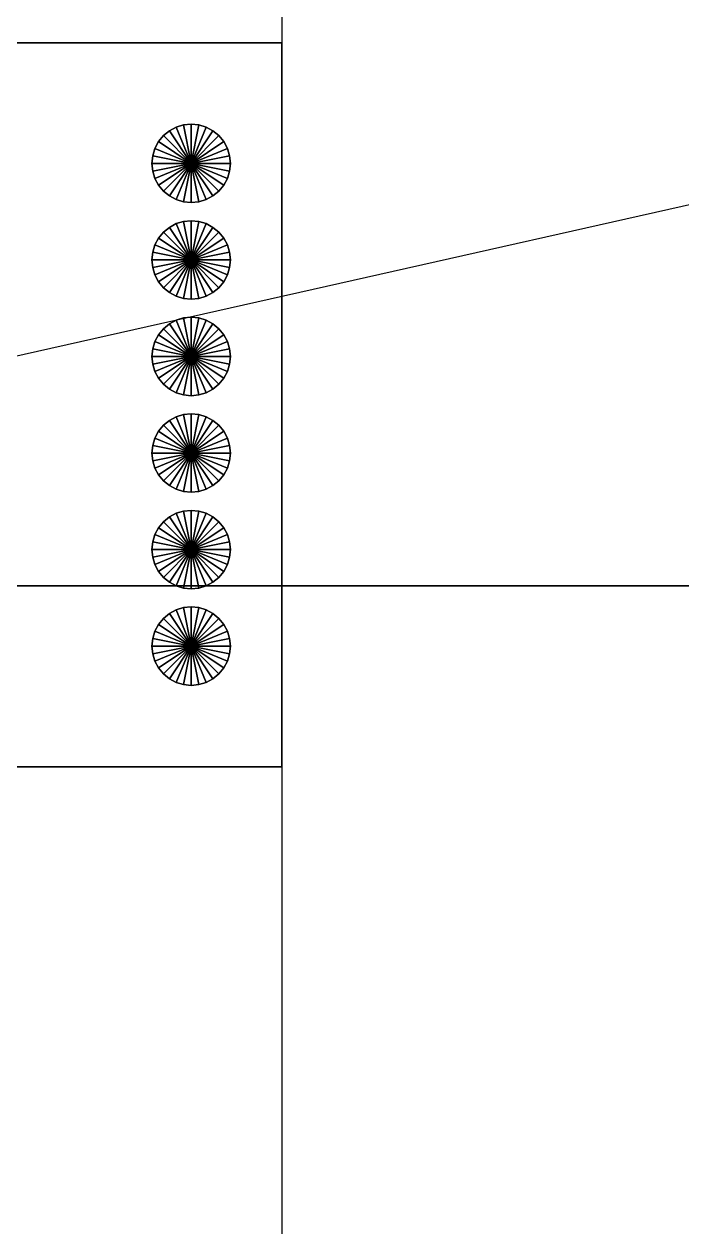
# Model space of a CAD drawing. Extents: x -65 to 400, y -475 to 105.
# Drawn here: x 233.73 to 244.63, y -1.62 to 18.31 of the extents above; entities that cross this region are included whole.
import ezdxf

# ---------------------------------------------------------------- set-up
doc = ezdxf.new("R2010")
doc.units = 0
for name, color, linetype in [('LABELS', 2, 'CONTINUOUS'), ('POWER', 1, 'CONTINUOUS'), ('REMOTE_ELECTRONICS', 3, 'CONTINUOUS'), ('REMOTE_FRAME', 8, 'CONTINUOUS'), ('SIGNAL', 4, 'CONTINUOUS')]:
    doc.layers.add(name, color=color, linetype=linetype)

msp = doc.modelspace()

# ---------------------------------------------------------------- linework, layer by layer
at = {"layer": 'LABELS'}
msp.add_line((230, 12, 6), (270, 21, 15), dxfattribs=at)
at = {"layer": 'POWER'}
for points in [[(236.251, 16.601, 3.8), (236.139, 16.54, 3.8), (236.139, 16.54, 4.8), (236.251, 16.601, 4.8)], [(236.251, 16.601, 3.8), (236.139, 16.54, 3.8), (236.5, 16, 3.8)], [(236.251, 16.601, 4.8), (236.139, 16.54, 4.8), (236.5, 16, 4.8)], [(236.373, 16.638, 3.8), (236.251, 16.601, 3.8), (236.251, 16.601, 4.8), (236.373, 16.638, 4.8)], [(236.373, 16.638, 3.8), (236.251, 16.601, 3.8), (236.5, 16, 3.8)], [(236.373, 16.638, 4.8), (236.251, 16.601, 4.8), (236.5, 16, 4.8)], [(236.5, 16.65, 3.8), (236.373, 16.638, 3.8), (236.373, 16.638, 4.8), (236.5, 16.65, 4.8)], [(236.5, 16.65, 3.8), (236.373, 16.638, 3.8), (236.5, 16, 3.8)], [(236.5, 16.65, 4.8), (236.373, 16.638, 4.8), (236.5, 16, 4.8)], [(236.627, 16.638, 3.8), (236.5, 16.65, 3.8), (236.5, 16.65, 4.8), (236.627, 16.638, 4.8)], [(236.627, 16.638, 3.8), (236.5, 16.65, 3.8), (236.5, 16, 3.8)], [(236.627, 16.638, 4.8), (236.5, 16.65, 4.8), (236.5, 16, 4.8)], [(236.749, 16.601, 3.8), (236.627, 16.638, 3.8), (236.5, 16, 3.8)], [(236.749, 16.601, 4.8), (236.627, 16.638, 4.8), (236.5, 16, 4.8)], [(236.861, 16.54, 3.8), (236.749, 16.601, 3.8), (236.5, 16, 3.8)], [(236.861, 16.54, 4.8), (236.749, 16.601, 4.8), (236.5, 16, 4.8)], [(236.749, 16.601, 3.8), (236.627, 16.638, 3.8), (236.627, 16.638, 4.8), (236.749, 16.601, 4.8)], [(236.861, 16.54, 3.8), (236.749, 16.601, 3.8), (236.749, 16.601, 4.8), (236.861, 16.54, 4.8)], [(235.96, 16.361, 3.8), (235.899, 16.249, 3.8), (235.899, 16.249, 4.8), (235.96, 16.361, 4.8)], [(235.96, 16.361, 3.8), (235.899, 16.249, 3.8), (236.5, 16, 3.8)], [(235.96, 16.361, 4.8), (235.899, 16.249, 4.8), (236.5, 16, 4.8)], [(236.04, 16.46, 3.8), (235.96, 16.361, 3.8), (235.96, 16.361, 4.8), (236.04, 16.46, 4.8)], [(236.04, 16.46, 3.8), (235.96, 16.361, 3.8), (236.5, 16, 3.8)], [(236.04, 16.46, 4.8), (235.96, 16.361, 4.8), (236.5, 16, 4.8)], [(236.139, 16.54, 3.8), (236.04, 16.46, 3.8), (236.04, 16.46, 4.8), (236.139, 16.54, 4.8)], [(236.139, 16.54, 3.8), (236.04, 16.46, 3.8), (236.5, 16, 3.8)], [(236.139, 16.54, 4.8), (236.04, 16.46, 4.8), (236.5, 16, 4.8)], [(236.96, 16.46, 3.8), (236.861, 16.54, 3.8), (236.5, 16, 3.8)], [(236.96, 16.46, 4.8), (236.861, 16.54, 4.8), (236.5, 16, 4.8)], [(237.04, 16.361, 3.8), (236.96, 16.46, 3.8), (236.5, 16, 3.8)], [(237.04, 16.361, 4.8), (236.96, 16.46, 4.8), (236.5, 16, 4.8)], [(237.101, 16.249, 3.8), (237.04, 16.361, 3.8), (236.5, 16, 3.8)], [(237.101, 16.249, 4.8), (237.04, 16.361, 4.8), (236.5, 16, 4.8)], [(236.96, 16.46, 3.8), (236.861, 16.54, 3.8), (236.861, 16.54, 4.8), (236.96, 16.46, 4.8)], [(237.04, 16.361, 3.8), (236.96, 16.46, 3.8), (236.96, 16.46, 4.8), (237.04, 16.361, 4.8)], [(237.101, 16.249, 3.8), (237.04, 16.361, 3.8), (237.04, 16.361, 4.8), (237.101, 16.249, 4.8)], [(235.899, 16.249, 3.8), (235.862, 16.127, 3.8), (235.862, 16.127, 4.8), (235.899, 16.249, 4.8)], [(235.899, 16.249, 3.8), (235.862, 16.127, 3.8), (236.5, 16, 3.8)], [(235.899, 16.249, 4.8), (235.862, 16.127, 4.8), (236.5, 16, 4.8)], [(237.138, 16.127, 3.8), (237.101, 16.249, 3.8), (236.5, 16, 3.8)], [(237.138, 16.127, 4.8), (237.101, 16.249, 4.8), (236.5, 16, 4.8)], [(237.138, 16.127, 3.8), (237.101, 16.249, 3.8), (237.101, 16.249, 4.8), (237.138, 16.127, 4.8)], [(235.862, 16.127, 3.8), (235.85, 16, 3.8), (235.85, 16, 4.8), (235.862, 16.127, 4.8)], [(235.862, 16.127, 3.8), (235.85, 16, 3.8), (236.5, 16, 3.8)], [(235.862, 16.127, 4.8), (235.85, 16, 4.8), (236.5, 16, 4.8)], [(235.85, 16, 3.8), (235.862, 15.873, 3.8), (235.862, 15.873, 4.8), (235.85, 16, 4.8)], [(235.85, 16, 3.8), (235.862, 15.873, 3.8), (236.5, 16, 3.8)], [(235.85, 16, 4.8), (235.862, 15.873, 4.8), (236.5, 16, 4.8)], [(235.862, 15.873, 3.8), (235.899, 15.751, 3.8), (236.5, 16, 3.8)], [(235.862, 15.873, 4.8), (235.899, 15.751, 4.8), (236.5, 16, 4.8)], [(235.899, 15.751, 3.8), (235.96, 15.639, 3.8), (236.5, 16, 3.8)], [(235.899, 15.751, 4.8), (235.96, 15.639, 4.8), (236.5, 16, 4.8)], [(235.96, 15.639, 3.8), (236.04, 15.54, 3.8), (236.5, 16, 3.8)], [(235.96, 15.639, 4.8), (236.04, 15.54, 4.8), (236.5, 16, 4.8)], [(236.04, 15.54, 3.8), (236.139, 15.46, 3.8), (236.5, 16, 3.8)], [(236.04, 15.54, 4.8), (236.139, 15.46, 4.8), (236.5, 16, 4.8)], [(236.139, 15.46, 3.8), (236.251, 15.399, 3.8), (236.5, 16, 3.8)], [(236.139, 15.46, 4.8), (236.251, 15.399, 4.8), (236.5, 16, 4.8)], [(236.251, 15.399, 3.8), (236.373, 15.362, 3.8), (236.5, 16, 3.8)], [(236.251, 15.399, 4.8), (236.373, 15.362, 4.8), (236.5, 16, 4.8)], [(236.373, 15.362, 3.8), (236.5, 15.35, 3.8), (236.5, 16, 3.8)], [(236.373, 15.362, 4.8), (236.5, 15.35, 4.8), (236.5, 16, 4.8)], [(237.15, 16, 3.8), (237.138, 16.127, 3.8), (236.5, 16, 3.8)], [(237.15, 16, 4.8), (237.138, 16.127, 4.8), (236.5, 16, 4.8)], [(236.5, 15.35, 3.8), (236.627, 15.362, 3.8), (236.5, 16, 3.8)], [(236.5, 15.35, 4.8), (236.627, 15.362, 4.8), (236.5, 16, 4.8)], [(236.627, 15.362, 3.8), (236.749, 15.399, 3.8), (236.5, 16, 3.8)], [(236.627, 15.362, 4.8), (236.749, 15.399, 4.8), (236.5, 16, 4.8)], [(236.749, 15.399, 3.8), (236.861, 15.46, 3.8), (236.5, 16, 3.8)], [(236.749, 15.399, 4.8), (236.861, 15.46, 4.8), (236.5, 16, 4.8)], [(236.861, 15.46, 3.8), (236.96, 15.54, 3.8), (236.5, 16, 3.8)], [(236.861, 15.46, 4.8), (236.96, 15.54, 4.8), (236.5, 16, 4.8)], [(236.96, 15.54, 3.8), (237.04, 15.639, 3.8), (236.5, 16, 3.8)], [(236.96, 15.54, 4.8), (237.04, 15.639, 4.8), (236.5, 16, 4.8)], [(237.04, 15.639, 3.8), (237.101, 15.751, 3.8), (236.5, 16, 3.8)], [(237.04, 15.639, 4.8), (237.101, 15.751, 4.8), (236.5, 16, 4.8)], [(237.101, 15.751, 3.8), (237.138, 15.873, 3.8), (236.5, 16, 3.8)], [(237.101, 15.751, 4.8), (237.138, 15.873, 4.8), (236.5, 16, 4.8)], [(237.138, 15.873, 3.8), (237.15, 16, 3.8), (236.5, 16, 3.8)], [(237.138, 15.873, 4.8), (237.15, 16, 4.8), (236.5, 16, 4.8)], [(237.15, 16, 3.8), (237.138, 16.127, 3.8), (237.138, 16.127, 4.8), (237.15, 16, 4.8)], [(237.138, 15.873, 3.8), (237.15, 16, 3.8), (237.15, 16, 4.8), (237.138, 15.873, 4.8)], [(235.862, 15.873, 3.8), (235.899, 15.751, 3.8), (235.899, 15.751, 4.8), (235.862, 15.873, 4.8)], [(235.899, 15.751, 3.8), (235.96, 15.639, 3.8), (235.96, 15.639, 4.8), (235.899, 15.751, 4.8)], [(237.04, 15.639, 3.8), (237.101, 15.751, 3.8), (237.101, 15.751, 4.8), (237.04, 15.639, 4.8)], [(237.101, 15.751, 3.8), (237.138, 15.873, 3.8), (237.138, 15.873, 4.8), (237.101, 15.751, 4.8)], [(235.96, 15.639, 3.8), (236.04, 15.54, 3.8), (236.04, 15.54, 4.8), (235.96, 15.639, 4.8)], [(236.96, 15.54, 3.8), (237.04, 15.639, 3.8), (237.04, 15.639, 4.8), (236.96, 15.54, 4.8)], [(236.04, 15.54, 3.8), (236.139, 15.46, 3.8), (236.139, 15.46, 4.8), (236.04, 15.54, 4.8)], [(236.139, 15.46, 3.8), (236.251, 15.399, 3.8), (236.251, 15.399, 4.8), (236.139, 15.46, 4.8)], [(236.251, 15.399, 3.8), (236.373, 15.362, 3.8), (236.373, 15.362, 4.8), (236.251, 15.399, 4.8)], [(236.373, 15.362, 3.8), (236.5, 15.35, 3.8), (236.5, 15.35, 4.8), (236.373, 15.362, 4.8)], [(236.5, 15.35, 3.8), (236.627, 15.362, 3.8), (236.627, 15.362, 4.8), (236.5, 15.35, 4.8)], [(236.627, 15.362, 3.8), (236.749, 15.399, 3.8), (236.749, 15.399, 4.8), (236.627, 15.362, 4.8)], [(236.749, 15.399, 3.8), (236.861, 15.46, 3.8), (236.861, 15.46, 4.8), (236.749, 15.399, 4.8)], [(236.861, 15.46, 3.8), (236.96, 15.54, 3.8), (236.96, 15.54, 4.8), (236.861, 15.46, 4.8)], [(236.251, 15.001, 3.8), (236.139, 14.94, 3.8), (236.139, 14.94, 4.8), (236.251, 15.001, 4.8)], [(236.251, 15.001, 3.8), (236.139, 14.94, 3.8), (236.5, 14.4, 3.8)], [(236.251, 15.001, 4.8), (236.139, 14.94, 4.8), (236.5, 14.4, 4.8)], [(236.373, 15.038, 3.8), (236.251, 15.001, 3.8), (236.251, 15.001, 4.8), (236.373, 15.038, 4.8)], [(236.373, 15.038, 3.8), (236.251, 15.001, 3.8), (236.5, 14.4, 3.8)], [(236.373, 15.038, 4.8), (236.251, 15.001, 4.8), (236.5, 14.4, 4.8)], [(236.5, 15.05, 3.8), (236.373, 15.038, 3.8), (236.373, 15.038, 4.8), (236.5, 15.05, 4.8)], [(236.5, 15.05, 3.8), (236.373, 15.038, 3.8), (236.5, 14.4, 3.8)], [(236.5, 15.05, 4.8), (236.373, 15.038, 4.8), (236.5, 14.4, 4.8)], [(236.627, 15.038, 3.8), (236.5, 15.05, 3.8), (236.5, 15.05, 4.8), (236.627, 15.038, 4.8)], [(236.627, 15.038, 3.8), (236.5, 15.05, 3.8), (236.5, 14.4, 3.8)], [(236.627, 15.038, 4.8), (236.5, 15.05, 4.8), (236.5, 14.4, 4.8)], [(236.749, 15.001, 3.8), (236.627, 15.038, 3.8), (236.5, 14.4, 3.8)], [(236.749, 15.001, 4.8), (236.627, 15.038, 4.8), (236.5, 14.4, 4.8)], [(236.861, 14.94, 3.8), (236.749, 15.001, 3.8), (236.5, 14.4, 3.8)], [(236.861, 14.94, 4.8), (236.749, 15.001, 4.8), (236.5, 14.4, 4.8)], [(236.749, 15.001, 3.8), (236.627, 15.038, 3.8), (236.627, 15.038, 4.8), (236.749, 15.001, 4.8)], [(236.861, 14.94, 3.8), (236.749, 15.001, 3.8), (236.749, 15.001, 4.8), (236.861, 14.94, 4.8)], [(235.96, 14.761, 3.8), (235.899, 14.649, 3.8), (235.899, 14.649, 4.8), (235.96, 14.761, 4.8)], [(235.96, 14.761, 3.8), (235.899, 14.649, 3.8), (236.5, 14.4, 3.8)], [(235.96, 14.761, 4.8), (235.899, 14.649, 4.8), (236.5, 14.4, 4.8)], [(236.04, 14.86, 3.8), (235.96, 14.761, 3.8), (235.96, 14.761, 4.8), (236.04, 14.86, 4.8)], [(236.04, 14.86, 3.8), (235.96, 14.761, 3.8), (236.5, 14.4, 3.8)], [(236.04, 14.86, 4.8), (235.96, 14.761, 4.8), (236.5, 14.4, 4.8)], [(236.139, 14.94, 3.8), (236.04, 14.86, 3.8), (236.04, 14.86, 4.8), (236.139, 14.94, 4.8)], [(236.139, 14.94, 3.8), (236.04, 14.86, 3.8), (236.5, 14.4, 3.8)], [(236.139, 14.94, 4.8), (236.04, 14.86, 4.8), (236.5, 14.4, 4.8)], [(236.96, 14.86, 3.8), (236.861, 14.94, 3.8), (236.5, 14.4, 3.8)], [(236.96, 14.86, 4.8), (236.861, 14.94, 4.8), (236.5, 14.4, 4.8)], [(237.04, 14.761, 3.8), (236.96, 14.86, 3.8), (236.5, 14.4, 3.8)], [(237.04, 14.761, 4.8), (236.96, 14.86, 4.8), (236.5, 14.4, 4.8)], [(237.101, 14.649, 3.8), (237.04, 14.761, 3.8), (236.5, 14.4, 3.8)], [(237.101, 14.649, 4.8), (237.04, 14.761, 4.8), (236.5, 14.4, 4.8)], [(236.96, 14.86, 3.8), (236.861, 14.94, 3.8), (236.861, 14.94, 4.8), (236.96, 14.86, 4.8)], [(237.04, 14.761, 3.8), (236.96, 14.86, 3.8), (236.96, 14.86, 4.8), (237.04, 14.761, 4.8)], [(237.101, 14.649, 3.8), (237.04, 14.761, 3.8), (237.04, 14.761, 4.8), (237.101, 14.649, 4.8)], [(235.899, 14.649, 3.8), (235.862, 14.527, 3.8), (235.862, 14.527, 4.8), (235.899, 14.649, 4.8)], [(235.899, 14.649, 3.8), (235.862, 14.527, 3.8), (236.5, 14.4, 3.8)], [(235.899, 14.649, 4.8), (235.862, 14.527, 4.8), (236.5, 14.4, 4.8)], [(237.138, 14.527, 3.8), (237.101, 14.649, 3.8), (236.5, 14.4, 3.8)], [(237.138, 14.527, 4.8), (237.101, 14.649, 4.8), (236.5, 14.4, 4.8)], [(237.138, 14.527, 3.8), (237.101, 14.649, 3.8), (237.101, 14.649, 4.8), (237.138, 14.527, 4.8)], [(235.862, 14.527, 3.8), (235.85, 14.4, 3.8), (235.85, 14.4, 4.8), (235.862, 14.527, 4.8)], [(235.862, 14.527, 3.8), (235.85, 14.4, 3.8), (236.5, 14.4, 3.8)], [(235.862, 14.527, 4.8), (235.85, 14.4, 4.8), (236.5, 14.4, 4.8)], [(235.85, 14.4, 3.8), (235.862, 14.273, 3.8), (235.862, 14.273, 4.8), (235.85, 14.4, 4.8)], [(235.85, 14.4, 3.8), (235.862, 14.273, 3.8), (236.5, 14.4, 3.8)], [(235.85, 14.4, 4.8), (235.862, 14.273, 4.8), (236.5, 14.4, 4.8)], [(235.862, 14.273, 3.8), (235.899, 14.151, 3.8), (236.5, 14.4, 3.8)], [(235.862, 14.273, 4.8), (235.899, 14.151, 4.8), (236.5, 14.4, 4.8)], [(235.899, 14.151, 3.8), (235.96, 14.039, 3.8), (236.5, 14.4, 3.8)], [(235.899, 14.151, 4.8), (235.96, 14.039, 4.8), (236.5, 14.4, 4.8)], [(235.96, 14.039, 3.8), (236.04, 13.94, 3.8), (236.5, 14.4, 3.8)], [(235.96, 14.039, 4.8), (236.04, 13.94, 4.8), (236.5, 14.4, 4.8)], [(236.04, 13.94, 3.8), (236.139, 13.86, 3.8), (236.5, 14.4, 3.8)], [(236.04, 13.94, 4.8), (236.139, 13.86, 4.8), (236.5, 14.4, 4.8)], [(236.139, 13.86, 3.8), (236.251, 13.799, 3.8), (236.5, 14.4, 3.8)], [(236.139, 13.86, 4.8), (236.251, 13.799, 4.8), (236.5, 14.4, 4.8)], [(236.251, 13.799, 3.8), (236.373, 13.762, 3.8), (236.5, 14.4, 3.8)], [(236.251, 13.799, 4.8), (236.373, 13.762, 4.8), (236.5, 14.4, 4.8)], [(236.373, 13.762, 3.8), (236.5, 13.75, 3.8), (236.5, 14.4, 3.8)], [(236.373, 13.762, 4.8), (236.5, 13.75, 4.8), (236.5, 14.4, 4.8)], [(237.15, 14.4, 3.8), (237.138, 14.527, 3.8), (236.5, 14.4, 3.8)], [(237.15, 14.4, 4.8), (237.138, 14.527, 4.8), (236.5, 14.4, 4.8)], [(236.5, 13.75, 3.8), (236.627, 13.762, 3.8), (236.5, 14.4, 3.8)], [(236.5, 13.75, 4.8), (236.627, 13.762, 4.8), (236.5, 14.4, 4.8)], [(236.627, 13.762, 3.8), (236.749, 13.799, 3.8), (236.5, 14.4, 3.8)], [(236.627, 13.762, 4.8), (236.749, 13.799, 4.8), (236.5, 14.4, 4.8)], [(236.749, 13.799, 3.8), (236.861, 13.86, 3.8), (236.5, 14.4, 3.8)], [(236.749, 13.799, 4.8), (236.861, 13.86, 4.8), (236.5, 14.4, 4.8)], [(236.861, 13.86, 3.8), (236.96, 13.94, 3.8), (236.5, 14.4, 3.8)], [(236.861, 13.86, 4.8), (236.96, 13.94, 4.8), (236.5, 14.4, 4.8)], [(236.96, 13.94, 3.8), (237.04, 14.039, 3.8), (236.5, 14.4, 3.8)], [(236.96, 13.94, 4.8), (237.04, 14.039, 4.8), (236.5, 14.4, 4.8)], [(237.04, 14.039, 3.8), (237.101, 14.151, 3.8), (236.5, 14.4, 3.8)], [(237.04, 14.039, 4.8), (237.101, 14.151, 4.8), (236.5, 14.4, 4.8)], [(237.101, 14.151, 3.8), (237.138, 14.273, 3.8), (236.5, 14.4, 3.8)], [(237.101, 14.151, 4.8), (237.138, 14.273, 4.8), (236.5, 14.4, 4.8)], [(237.138, 14.273, 3.8), (237.15, 14.4, 3.8), (236.5, 14.4, 3.8)], [(237.138, 14.273, 4.8), (237.15, 14.4, 4.8), (236.5, 14.4, 4.8)], [(237.15, 14.4, 3.8), (237.138, 14.527, 3.8), (237.138, 14.527, 4.8), (237.15, 14.4, 4.8)], [(237.138, 14.273, 3.8), (237.15, 14.4, 3.8), (237.15, 14.4, 4.8), (237.138, 14.273, 4.8)], [(235.862, 14.273, 3.8), (235.899, 14.151, 3.8), (235.899, 14.151, 4.8), (235.862, 14.273, 4.8)], [(237.101, 14.151, 3.8), (237.138, 14.273, 3.8), (237.138, 14.273, 4.8), (237.101, 14.151, 4.8)], [(235.899, 14.151, 3.8), (235.96, 14.039, 3.8), (235.96, 14.039, 4.8), (235.899, 14.151, 4.8)], [(235.96, 14.039, 3.8), (236.04, 13.94, 3.8), (236.04, 13.94, 4.8), (235.96, 14.039, 4.8)], [(236.96, 13.94, 3.8), (237.04, 14.039, 3.8), (237.04, 14.039, 4.8), (236.96, 13.94, 4.8)], [(237.04, 14.039, 3.8), (237.101, 14.151, 3.8), (237.101, 14.151, 4.8), (237.04, 14.039, 4.8)], [(236.04, 13.94, 3.8), (236.139, 13.86, 3.8), (236.139, 13.86, 4.8), (236.04, 13.94, 4.8)], [(236.139, 13.86, 3.8), (236.251, 13.799, 3.8), (236.251, 13.799, 4.8), (236.139, 13.86, 4.8)], [(236.251, 13.799, 3.8), (236.373, 13.762, 3.8), (236.373, 13.762, 4.8), (236.251, 13.799, 4.8)], [(236.373, 13.762, 3.8), (236.5, 13.75, 3.8), (236.5, 13.75, 4.8), (236.373, 13.762, 4.8)], [(236.5, 13.75, 3.8), (236.627, 13.762, 3.8), (236.627, 13.762, 4.8), (236.5, 13.75, 4.8)], [(236.627, 13.762, 3.8), (236.749, 13.799, 3.8), (236.749, 13.799, 4.8), (236.627, 13.762, 4.8)], [(236.749, 13.799, 3.8), (236.861, 13.86, 3.8), (236.861, 13.86, 4.8), (236.749, 13.799, 4.8)], [(236.861, 13.86, 3.8), (236.96, 13.94, 3.8), (236.96, 13.94, 4.8), (236.861, 13.86, 4.8)], [(236.251, 13.401, 3.8), (236.139, 13.34, 3.8), (236.139, 13.34, 4.8), (236.251, 13.401, 4.8)], [(236.251, 13.401, 3.8), (236.139, 13.34, 3.8), (236.5, 12.8, 3.8)], [(236.251, 13.401, 4.8), (236.139, 13.34, 4.8), (236.5, 12.8, 4.8)], [(236.373, 13.438, 3.8), (236.251, 13.401, 3.8), (236.251, 13.401, 4.8), (236.373, 13.438, 4.8)], [(236.373, 13.438, 3.8), (236.251, 13.401, 3.8), (236.5, 12.8, 3.8)], [(236.373, 13.438, 4.8), (236.251, 13.401, 4.8), (236.5, 12.8, 4.8)], [(236.5, 13.45, 3.8), (236.373, 13.438, 3.8), (236.373, 13.438, 4.8), (236.5, 13.45, 4.8)], [(236.5, 13.45, 3.8), (236.373, 13.438, 3.8), (236.5, 12.8, 3.8)], [(236.5, 13.45, 4.8), (236.373, 13.438, 4.8), (236.5, 12.8, 4.8)], [(236.627, 13.438, 3.8), (236.5, 13.45, 3.8), (236.5, 13.45, 4.8), (236.627, 13.438, 4.8)], [(236.627, 13.438, 3.8), (236.5, 13.45, 3.8), (236.5, 12.8, 3.8)], [(236.627, 13.438, 4.8), (236.5, 13.45, 4.8), (236.5, 12.8, 4.8)], [(236.749, 13.401, 3.8), (236.627, 13.438, 3.8), (236.5, 12.8, 3.8)], [(236.749, 13.401, 4.8), (236.627, 13.438, 4.8), (236.5, 12.8, 4.8)], [(236.861, 13.34, 3.8), (236.749, 13.401, 3.8), (236.5, 12.8, 3.8)], [(236.861, 13.34, 4.8), (236.749, 13.401, 4.8), (236.5, 12.8, 4.8)], [(236.749, 13.401, 3.8), (236.627, 13.438, 3.8), (236.627, 13.438, 4.8), (236.749, 13.401, 4.8)], [(236.861, 13.34, 3.8), (236.749, 13.401, 3.8), (236.749, 13.401, 4.8), (236.861, 13.34, 4.8)], [(235.96, 13.161, 3.8), (235.899, 13.049, 3.8), (235.899, 13.049, 4.8), (235.96, 13.161, 4.8)], [(235.96, 13.161, 3.8), (235.899, 13.049, 3.8), (236.5, 12.8, 3.8)], [(235.96, 13.161, 4.8), (235.899, 13.049, 4.8), (236.5, 12.8, 4.8)], [(236.04, 13.26, 3.8), (235.96, 13.161, 3.8), (235.96, 13.161, 4.8), (236.04, 13.26, 4.8)], [(236.04, 13.26, 3.8), (235.96, 13.161, 3.8), (236.5, 12.8, 3.8)], [(236.04, 13.26, 4.8), (235.96, 13.161, 4.8), (236.5, 12.8, 4.8)], [(236.139, 13.34, 3.8), (236.04, 13.26, 3.8), (236.04, 13.26, 4.8), (236.139, 13.34, 4.8)], [(236.139, 13.34, 3.8), (236.04, 13.26, 3.8), (236.5, 12.8, 3.8)], [(236.139, 13.34, 4.8), (236.04, 13.26, 4.8), (236.5, 12.8, 4.8)], [(236.96, 13.26, 3.8), (236.861, 13.34, 3.8), (236.5, 12.8, 3.8)], [(236.96, 13.26, 4.8), (236.861, 13.34, 4.8), (236.5, 12.8, 4.8)], [(237.04, 13.161, 3.8), (236.96, 13.26, 3.8), (236.5, 12.8, 3.8)], [(237.04, 13.161, 4.8), (236.96, 13.26, 4.8), (236.5, 12.8, 4.8)], [(237.101, 13.049, 3.8), (237.04, 13.161, 3.8), (236.5, 12.8, 3.8)], [(237.101, 13.049, 4.8), (237.04, 13.161, 4.8), (236.5, 12.8, 4.8)], [(236.96, 13.26, 3.8), (236.861, 13.34, 3.8), (236.861, 13.34, 4.8), (236.96, 13.26, 4.8)], [(237.04, 13.161, 3.8), (236.96, 13.26, 3.8), (236.96, 13.26, 4.8), (237.04, 13.161, 4.8)], [(237.101, 13.049, 3.8), (237.04, 13.161, 3.8), (237.04, 13.161, 4.8), (237.101, 13.049, 4.8)], [(235.899, 13.049, 3.8), (235.862, 12.927, 3.8), (235.862, 12.927, 4.8), (235.899, 13.049, 4.8)], [(235.899, 13.049, 3.8), (235.862, 12.927, 3.8), (236.5, 12.8, 3.8)], [(235.899, 13.049, 4.8), (235.862, 12.927, 4.8), (236.5, 12.8, 4.8)], [(237.138, 12.927, 3.8), (237.101, 13.049, 3.8), (236.5, 12.8, 3.8)], [(237.138, 12.927, 4.8), (237.101, 13.049, 4.8), (236.5, 12.8, 4.8)], [(237.138, 12.927, 3.8), (237.101, 13.049, 3.8), (237.101, 13.049, 4.8), (237.138, 12.927, 4.8)], [(235.862, 12.927, 3.8), (235.85, 12.8, 3.8), (235.85, 12.8, 4.8), (235.862, 12.927, 4.8)], [(235.862, 12.927, 3.8), (235.85, 12.8, 3.8), (236.5, 12.8, 3.8)], [(235.862, 12.927, 4.8), (235.85, 12.8, 4.8), (236.5, 12.8, 4.8)], [(235.85, 12.8, 3.8), (235.862, 12.673, 3.8), (235.862, 12.673, 4.8), (235.85, 12.8, 4.8)], [(235.85, 12.8, 3.8), (235.862, 12.673, 3.8), (236.5, 12.8, 3.8)], [(235.85, 12.8, 4.8), (235.862, 12.673, 4.8), (236.5, 12.8, 4.8)], [(235.862, 12.673, 3.8), (235.899, 12.551, 3.8), (236.5, 12.8, 3.8)], [(235.862, 12.673, 4.8), (235.899, 12.551, 4.8), (236.5, 12.8, 4.8)], [(235.899, 12.551, 3.8), (235.96, 12.439, 3.8), (236.5, 12.8, 3.8)], [(235.899, 12.551, 4.8), (235.96, 12.439, 4.8), (236.5, 12.8, 4.8)], [(235.96, 12.439, 3.8), (236.04, 12.34, 3.8), (236.5, 12.8, 3.8)], [(235.96, 12.439, 4.8), (236.04, 12.34, 4.8), (236.5, 12.8, 4.8)], [(236.04, 12.34, 3.8), (236.139, 12.26, 3.8), (236.5, 12.8, 3.8)], [(236.04, 12.34, 4.8), (236.139, 12.26, 4.8), (236.5, 12.8, 4.8)], [(236.139, 12.26, 3.8), (236.251, 12.199, 3.8), (236.5, 12.8, 3.8)], [(236.139, 12.26, 4.8), (236.251, 12.199, 4.8), (236.5, 12.8, 4.8)], [(236.251, 12.199, 3.8), (236.373, 12.162, 3.8), (236.5, 12.8, 3.8)], [(236.251, 12.199, 4.8), (236.373, 12.162, 4.8), (236.5, 12.8, 4.8)], [(236.373, 12.162, 3.8), (236.5, 12.15, 3.8), (236.5, 12.8, 3.8)], [(236.373, 12.162, 4.8), (236.5, 12.15, 4.8), (236.5, 12.8, 4.8)], [(237.15, 12.8, 3.8), (237.138, 12.927, 3.8), (236.5, 12.8, 3.8)], [(237.15, 12.8, 4.8), (237.138, 12.927, 4.8), (236.5, 12.8, 4.8)], [(236.5, 12.15, 3.8), (236.627, 12.162, 3.8), (236.5, 12.8, 3.8)], [(236.5, 12.15, 4.8), (236.627, 12.162, 4.8), (236.5, 12.8, 4.8)], [(236.627, 12.162, 3.8), (236.749, 12.199, 3.8), (236.5, 12.8, 3.8)], [(236.627, 12.162, 4.8), (236.749, 12.199, 4.8), (236.5, 12.8, 4.8)], [(236.749, 12.199, 3.8), (236.861, 12.26, 3.8), (236.5, 12.8, 3.8)], [(236.749, 12.199, 4.8), (236.861, 12.26, 4.8), (236.5, 12.8, 4.8)], [(236.861, 12.26, 3.8), (236.96, 12.34, 3.8), (236.5, 12.8, 3.8)], [(236.861, 12.26, 4.8), (236.96, 12.34, 4.8), (236.5, 12.8, 4.8)], [(236.96, 12.34, 3.8), (237.04, 12.439, 3.8), (236.5, 12.8, 3.8)], [(236.96, 12.34, 4.8), (237.04, 12.439, 4.8), (236.5, 12.8, 4.8)], [(237.04, 12.439, 3.8), (237.101, 12.551, 3.8), (236.5, 12.8, 3.8)], [(237.04, 12.439, 4.8), (237.101, 12.551, 4.8), (236.5, 12.8, 4.8)], [(237.101, 12.551, 3.8), (237.138, 12.673, 3.8), (236.5, 12.8, 3.8)], [(237.101, 12.551, 4.8), (237.138, 12.673, 4.8), (236.5, 12.8, 4.8)], [(237.138, 12.673, 3.8), (237.15, 12.8, 3.8), (236.5, 12.8, 3.8)], [(237.138, 12.673, 4.8), (237.15, 12.8, 4.8), (236.5, 12.8, 4.8)], [(237.15, 12.8, 3.8), (237.138, 12.927, 3.8), (237.138, 12.927, 4.8), (237.15, 12.8, 4.8)], [(237.138, 12.673, 3.8), (237.15, 12.8, 3.8), (237.15, 12.8, 4.8), (237.138, 12.673, 4.8)], [(235.862, 12.673, 3.8), (235.899, 12.551, 3.8), (235.899, 12.551, 4.8), (235.862, 12.673, 4.8)], [(237.101, 12.551, 3.8), (237.138, 12.673, 3.8), (237.138, 12.673, 4.8), (237.101, 12.551, 4.8)], [(235.899, 12.551, 3.8), (235.96, 12.439, 3.8), (235.96, 12.439, 4.8), (235.899, 12.551, 4.8)], [(235.96, 12.439, 3.8), (236.04, 12.34, 3.8), (236.04, 12.34, 4.8), (235.96, 12.439, 4.8)], [(236.96, 12.34, 3.8), (237.04, 12.439, 3.8), (237.04, 12.439, 4.8), (236.96, 12.34, 4.8)], [(237.04, 12.439, 3.8), (237.101, 12.551, 3.8), (237.101, 12.551, 4.8), (237.04, 12.439, 4.8)], [(236.04, 12.34, 3.8), (236.139, 12.26, 3.8), (236.139, 12.26, 4.8), (236.04, 12.34, 4.8)], [(236.139, 12.26, 3.8), (236.251, 12.199, 3.8), (236.251, 12.199, 4.8), (236.139, 12.26, 4.8)], [(236.251, 12.199, 3.8), (236.373, 12.162, 3.8), (236.373, 12.162, 4.8), (236.251, 12.199, 4.8)], [(236.373, 12.162, 3.8), (236.5, 12.15, 3.8), (236.5, 12.15, 4.8), (236.373, 12.162, 4.8)], [(236.5, 12.15, 3.8), (236.627, 12.162, 3.8), (236.627, 12.162, 4.8), (236.5, 12.15, 4.8)], [(236.627, 12.162, 3.8), (236.749, 12.199, 3.8), (236.749, 12.199, 4.8), (236.627, 12.162, 4.8)], [(236.749, 12.199, 3.8), (236.861, 12.26, 3.8), (236.861, 12.26, 4.8), (236.749, 12.199, 4.8)], [(236.861, 12.26, 3.8), (236.96, 12.34, 3.8), (236.96, 12.34, 4.8), (236.861, 12.26, 4.8)], [(236.251, 11.801, 3.8), (236.139, 11.74, 3.8), (236.139, 11.74, 4.8), (236.251, 11.801, 4.8)], [(236.251, 11.801, 3.8), (236.139, 11.74, 3.8), (236.5, 11.2, 3.8)], [(236.251, 11.801, 4.8), (236.139, 11.74, 4.8), (236.5, 11.2, 4.8)], [(236.373, 11.838, 3.8), (236.251, 11.801, 3.8), (236.251, 11.801, 4.8), (236.373, 11.838, 4.8)], [(236.373, 11.838, 3.8), (236.251, 11.801, 3.8), (236.5, 11.2, 3.8)], [(236.373, 11.838, 4.8), (236.251, 11.801, 4.8), (236.5, 11.2, 4.8)], [(236.5, 11.85, 3.8), (236.373, 11.838, 3.8), (236.373, 11.838, 4.8), (236.5, 11.85, 4.8)], [(236.5, 11.85, 3.8), (236.373, 11.838, 3.8), (236.5, 11.2, 3.8)], [(236.5, 11.85, 4.8), (236.373, 11.838, 4.8), (236.5, 11.2, 4.8)], [(236.627, 11.838, 3.8), (236.5, 11.85, 3.8), (236.5, 11.85, 4.8), (236.627, 11.838, 4.8)], [(236.627, 11.838, 3.8), (236.5, 11.85, 3.8), (236.5, 11.2, 3.8)], [(236.627, 11.838, 4.8), (236.5, 11.85, 4.8), (236.5, 11.2, 4.8)], [(236.749, 11.801, 3.8), (236.627, 11.838, 3.8), (236.5, 11.2, 3.8)], [(236.749, 11.801, 4.8), (236.627, 11.838, 4.8), (236.5, 11.2, 4.8)], [(236.861, 11.74, 3.8), (236.749, 11.801, 3.8), (236.5, 11.2, 3.8)], [(236.861, 11.74, 4.8), (236.749, 11.801, 4.8), (236.5, 11.2, 4.8)], [(236.749, 11.801, 3.8), (236.627, 11.838, 3.8), (236.627, 11.838, 4.8), (236.749, 11.801, 4.8)], [(236.861, 11.74, 3.8), (236.749, 11.801, 3.8), (236.749, 11.801, 4.8), (236.861, 11.74, 4.8)], [(236.04, 11.66, 3.8), (235.96, 11.561, 3.8), (235.96, 11.561, 4.8), (236.04, 11.66, 4.8)], [(236.04, 11.66, 3.8), (235.96, 11.561, 3.8), (236.5, 11.2, 3.8)], [(236.04, 11.66, 4.8), (235.96, 11.561, 4.8), (236.5, 11.2, 4.8)], [(236.139, 11.74, 3.8), (236.04, 11.66, 3.8), (236.04, 11.66, 4.8), (236.139, 11.74, 4.8)], [(236.139, 11.74, 3.8), (236.04, 11.66, 3.8), (236.5, 11.2, 3.8)], [(236.139, 11.74, 4.8), (236.04, 11.66, 4.8), (236.5, 11.2, 4.8)], [(236.96, 11.66, 3.8), (236.861, 11.74, 3.8), (236.5, 11.2, 3.8)], [(236.96, 11.66, 4.8), (236.861, 11.74, 4.8), (236.5, 11.2, 4.8)], [(237.04, 11.561, 3.8), (236.96, 11.66, 3.8), (236.5, 11.2, 3.8)], [(237.04, 11.561, 4.8), (236.96, 11.66, 4.8), (236.5, 11.2, 4.8)], [(236.96, 11.66, 3.8), (236.861, 11.74, 3.8), (236.861, 11.74, 4.8), (236.96, 11.66, 4.8)], [(237.04, 11.561, 3.8), (236.96, 11.66, 3.8), (236.96, 11.66, 4.8), (237.04, 11.561, 4.8)], [(235.899, 11.449, 3.8), (235.862, 11.327, 3.8), (235.862, 11.327, 4.8), (235.899, 11.449, 4.8)], [(235.899, 11.449, 3.8), (235.862, 11.327, 3.8), (236.5, 11.2, 3.8)], [(235.899, 11.449, 4.8), (235.862, 11.327, 4.8), (236.5, 11.2, 4.8)], [(235.96, 11.561, 3.8), (235.899, 11.449, 3.8), (235.899, 11.449, 4.8), (235.96, 11.561, 4.8)], [(235.96, 11.561, 3.8), (235.899, 11.449, 3.8), (236.5, 11.2, 3.8)], [(235.96, 11.561, 4.8), (235.899, 11.449, 4.8), (236.5, 11.2, 4.8)], [(237.101, 11.449, 3.8), (237.04, 11.561, 3.8), (236.5, 11.2, 3.8)], [(237.101, 11.449, 4.8), (237.04, 11.561, 4.8), (236.5, 11.2, 4.8)], [(237.138, 11.327, 3.8), (237.101, 11.449, 3.8), (236.5, 11.2, 3.8)], [(237.138, 11.327, 4.8), (237.101, 11.449, 4.8), (236.5, 11.2, 4.8)], [(237.101, 11.449, 3.8), (237.04, 11.561, 3.8), (237.04, 11.561, 4.8), (237.101, 11.449, 4.8)], [(237.138, 11.327, 3.8), (237.101, 11.449, 3.8), (237.101, 11.449, 4.8), (237.138, 11.327, 4.8)], [(235.862, 11.327, 3.8), (235.85, 11.2, 3.8), (235.85, 11.2, 4.8), (235.862, 11.327, 4.8)], [(235.862, 11.327, 3.8), (235.85, 11.2, 3.8), (236.5, 11.2, 3.8)], [(235.862, 11.327, 4.8), (235.85, 11.2, 4.8), (236.5, 11.2, 4.8)], [(235.85, 11.2, 3.8), (235.862, 11.073, 3.8), (235.862, 11.073, 4.8), (235.85, 11.2, 4.8)], [(235.85, 11.2, 3.8), (235.862, 11.073, 3.8), (236.5, 11.2, 3.8)], [(235.85, 11.2, 4.8), (235.862, 11.073, 4.8), (236.5, 11.2, 4.8)], [(235.862, 11.073, 3.8), (235.899, 10.951, 3.8), (236.5, 11.2, 3.8)], [(235.862, 11.073, 4.8), (235.899, 10.951, 4.8), (236.5, 11.2, 4.8)], [(235.899, 10.951, 3.8), (235.96, 10.839, 3.8), (236.5, 11.2, 3.8)], [(235.899, 10.951, 4.8), (235.96, 10.839, 4.8), (236.5, 11.2, 4.8)], [(235.96, 10.839, 3.8), (236.04, 10.74, 3.8), (236.5, 11.2, 3.8)], [(235.96, 10.839, 4.8), (236.04, 10.74, 4.8), (236.5, 11.2, 4.8)], [(236.04, 10.74, 3.8), (236.139, 10.66, 3.8), (236.5, 11.2, 3.8)], [(236.04, 10.74, 4.8), (236.139, 10.66, 4.8), (236.5, 11.2, 4.8)], [(236.139, 10.66, 3.8), (236.251, 10.599, 3.8), (236.5, 11.2, 3.8)], [(236.139, 10.66, 4.8), (236.251, 10.599, 4.8), (236.5, 11.2, 4.8)], [(236.251, 10.599, 3.8), (236.373, 10.562, 3.8), (236.5, 11.2, 3.8)], [(236.251, 10.599, 4.8), (236.373, 10.562, 4.8), (236.5, 11.2, 4.8)], [(236.373, 10.562, 3.8), (236.5, 10.55, 3.8), (236.5, 11.2, 3.8)], [(236.373, 10.562, 4.8), (236.5, 10.55, 4.8), (236.5, 11.2, 4.8)], [(237.15, 11.2, 3.8), (237.138, 11.327, 3.8), (236.5, 11.2, 3.8)], [(237.15, 11.2, 4.8), (237.138, 11.327, 4.8), (236.5, 11.2, 4.8)], [(236.5, 10.55, 3.8), (236.627, 10.562, 3.8), (236.5, 11.2, 3.8)], [(236.5, 10.55, 4.8), (236.627, 10.562, 4.8), (236.5, 11.2, 4.8)], [(236.627, 10.562, 3.8), (236.749, 10.599, 3.8), (236.5, 11.2, 3.8)], [(236.627, 10.562, 4.8), (236.749, 10.599, 4.8), (236.5, 11.2, 4.8)], [(236.749, 10.599, 3.8), (236.861, 10.66, 3.8), (236.5, 11.2, 3.8)], [(236.749, 10.599, 4.8), (236.861, 10.66, 4.8), (236.5, 11.2, 4.8)], [(236.861, 10.66, 3.8), (236.96, 10.74, 3.8), (236.5, 11.2, 3.8)], [(236.861, 10.66, 4.8), (236.96, 10.74, 4.8), (236.5, 11.2, 4.8)], [(236.96, 10.74, 3.8), (237.04, 10.839, 3.8), (236.5, 11.2, 3.8)], [(236.96, 10.74, 4.8), (237.04, 10.839, 4.8), (236.5, 11.2, 4.8)], [(237.04, 10.839, 3.8), (237.101, 10.951, 3.8), (236.5, 11.2, 3.8)], [(237.04, 10.839, 4.8), (237.101, 10.951, 4.8), (236.5, 11.2, 4.8)], [(237.101, 10.951, 3.8), (237.138, 11.073, 3.8), (236.5, 11.2, 3.8)], [(237.101, 10.951, 4.8), (237.138, 11.073, 4.8), (236.5, 11.2, 4.8)], [(237.138, 11.073, 3.8), (237.15, 11.2, 3.8), (236.5, 11.2, 3.8)], [(237.138, 11.073, 4.8), (237.15, 11.2, 4.8), (236.5, 11.2, 4.8)], [(237.15, 11.2, 3.8), (237.138, 11.327, 3.8), (237.138, 11.327, 4.8), (237.15, 11.2, 4.8)], [(237.138, 11.073, 3.8), (237.15, 11.2, 3.8), (237.15, 11.2, 4.8), (237.138, 11.073, 4.8)], [(235.862, 11.073, 3.8), (235.899, 10.951, 3.8), (235.899, 10.951, 4.8), (235.862, 11.073, 4.8)], [(237.101, 10.951, 3.8), (237.138, 11.073, 3.8), (237.138, 11.073, 4.8), (237.101, 10.951, 4.8)], [(235.899, 10.951, 3.8), (235.96, 10.839, 3.8), (235.96, 10.839, 4.8), (235.899, 10.951, 4.8)], [(235.96, 10.839, 3.8), (236.04, 10.74, 3.8), (236.04, 10.74, 4.8), (235.96, 10.839, 4.8)], [(236.96, 10.74, 3.8), (237.04, 10.839, 3.8), (237.04, 10.839, 4.8), (236.96, 10.74, 4.8)], [(237.04, 10.839, 3.8), (237.101, 10.951, 3.8), (237.101, 10.951, 4.8), (237.04, 10.839, 4.8)], [(236.04, 10.74, 3.8), (236.139, 10.66, 3.8), (236.139, 10.66, 4.8), (236.04, 10.74, 4.8)], [(236.139, 10.66, 3.8), (236.251, 10.599, 3.8), (236.251, 10.599, 4.8), (236.139, 10.66, 4.8)], [(236.251, 10.599, 3.8), (236.373, 10.562, 3.8), (236.373, 10.562, 4.8), (236.251, 10.599, 4.8)], [(236.627, 10.562, 3.8), (236.749, 10.599, 3.8), (236.749, 10.599, 4.8), (236.627, 10.562, 4.8)], [(236.749, 10.599, 3.8), (236.861, 10.66, 3.8), (236.861, 10.66, 4.8), (236.749, 10.599, 4.8)], [(236.861, 10.66, 3.8), (236.96, 10.74, 3.8), (236.96, 10.74, 4.8), (236.861, 10.66, 4.8)], [(236.373, 10.562, 3.8), (236.5, 10.55, 3.8), (236.5, 10.55, 4.8), (236.373, 10.562, 4.8)], [(236.5, 10.55, 3.8), (236.627, 10.562, 3.8), (236.627, 10.562, 4.8), (236.5, 10.55, 4.8)], [(236.251, 10.201, 3.8), (236.139, 10.14, 3.8), (236.139, 10.14, 4.8), (236.251, 10.201, 4.8)], [(236.251, 10.201, 3.8), (236.139, 10.14, 3.8), (236.5, 9.6, 3.8)], [(236.251, 10.201, 4.8), (236.139, 10.14, 4.8), (236.5, 9.6, 4.8)], [(236.373, 10.238, 3.8), (236.251, 10.201, 3.8), (236.251, 10.201, 4.8), (236.373, 10.238, 4.8)], [(236.373, 10.238, 3.8), (236.251, 10.201, 3.8), (236.5, 9.6, 3.8)], [(236.373, 10.238, 4.8), (236.251, 10.201, 4.8), (236.5, 9.6, 4.8)], [(236.5, 10.25, 3.8), (236.373, 10.238, 3.8), (236.373, 10.238, 4.8), (236.5, 10.25, 4.8)], [(236.5, 10.25, 3.8), (236.373, 10.238, 3.8), (236.5, 9.6, 3.8)], [(236.5, 10.25, 4.8), (236.373, 10.238, 4.8), (236.5, 9.6, 4.8)], [(236.627, 10.238, 3.8), (236.5, 10.25, 3.8), (236.5, 10.25, 4.8), (236.627, 10.238, 4.8)], [(236.627, 10.238, 3.8), (236.5, 10.25, 3.8), (236.5, 9.6, 3.8)], [(236.627, 10.238, 4.8), (236.5, 10.25, 4.8), (236.5, 9.6, 4.8)], [(236.749, 10.201, 3.8), (236.627, 10.238, 3.8), (236.5, 9.6, 3.8)], [(236.749, 10.201, 4.8), (236.627, 10.238, 4.8), (236.5, 9.6, 4.8)], [(236.861, 10.14, 3.8), (236.749, 10.201, 3.8), (236.5, 9.6, 3.8)], [(236.861, 10.14, 4.8), (236.749, 10.201, 4.8), (236.5, 9.6, 4.8)], [(236.749, 10.201, 3.8), (236.627, 10.238, 3.8), (236.627, 10.238, 4.8), (236.749, 10.201, 4.8)], [(236.861, 10.14, 3.8), (236.749, 10.201, 3.8), (236.749, 10.201, 4.8), (236.861, 10.14, 4.8)], [(236.04, 10.06, 3.8), (235.96, 9.961, 3.8), (235.96, 9.961, 4.8), (236.04, 10.06, 4.8)], [(236.04, 10.06, 3.8), (235.96, 9.961, 3.8), (236.5, 9.6, 3.8)], [(236.04, 10.06, 4.8), (235.96, 9.961, 4.8), (236.5, 9.6, 4.8)], [(236.139, 10.14, 3.8), (236.04, 10.06, 3.8), (236.04, 10.06, 4.8), (236.139, 10.14, 4.8)], [(236.139, 10.14, 3.8), (236.04, 10.06, 3.8), (236.5, 9.6, 3.8)], [(236.139, 10.14, 4.8), (236.04, 10.06, 4.8), (236.5, 9.6, 4.8)], [(236.96, 10.06, 3.8), (236.861, 10.14, 3.8), (236.5, 9.6, 3.8)], [(236.96, 10.06, 4.8), (236.861, 10.14, 4.8), (236.5, 9.6, 4.8)], [(237.04, 9.961, 3.8), (236.96, 10.06, 3.8), (236.5, 9.6, 3.8)], [(237.04, 9.961, 4.8), (236.96, 10.06, 4.8), (236.5, 9.6, 4.8)], [(236.96, 10.06, 3.8), (236.861, 10.14, 3.8), (236.861, 10.14, 4.8), (236.96, 10.06, 4.8)], [(237.04, 9.961, 3.8), (236.96, 10.06, 3.8), (236.96, 10.06, 4.8), (237.04, 9.961, 4.8)], [(235.899, 9.849, 3.8), (235.862, 9.727, 3.8), (235.862, 9.727, 4.8), (235.899, 9.849, 4.8)], [(235.899, 9.849, 3.8), (235.862, 9.727, 3.8), (236.5, 9.6, 3.8)], [(235.899, 9.849, 4.8), (235.862, 9.727, 4.8), (236.5, 9.6, 4.8)], [(235.96, 9.961, 3.8), (235.899, 9.849, 3.8), (235.899, 9.849, 4.8), (235.96, 9.961, 4.8)], [(235.96, 9.961, 3.8), (235.899, 9.849, 3.8), (236.5, 9.6, 3.8)], [(235.96, 9.961, 4.8), (235.899, 9.849, 4.8), (236.5, 9.6, 4.8)], [(237.101, 9.849, 3.8), (237.04, 9.961, 3.8), (236.5, 9.6, 3.8)], [(237.101, 9.849, 4.8), (237.04, 9.961, 4.8), (236.5, 9.6, 4.8)], [(237.138, 9.727, 3.8), (237.101, 9.849, 3.8), (236.5, 9.6, 3.8)], [(237.138, 9.727, 4.8), (237.101, 9.849, 4.8), (236.5, 9.6, 4.8)], [(237.101, 9.849, 3.8), (237.04, 9.961, 3.8), (237.04, 9.961, 4.8), (237.101, 9.849, 4.8)], [(237.138, 9.727, 3.8), (237.101, 9.849, 3.8), (237.101, 9.849, 4.8), (237.138, 9.727, 4.8)], [(235.862, 9.727, 3.8), (235.85, 9.6, 3.8), (235.85, 9.6, 4.8), (235.862, 9.727, 4.8)], [(235.862, 9.727, 3.8), (235.85, 9.6, 3.8), (236.5, 9.6, 3.8)], [(235.862, 9.727, 4.8), (235.85, 9.6, 4.8), (236.5, 9.6, 4.8)], [(235.85, 9.6, 3.8), (235.862, 9.473, 3.8), (235.862, 9.473, 4.8), (235.85, 9.6, 4.8)], [(235.85, 9.6, 3.8), (235.862, 9.473, 3.8), (236.5, 9.6, 3.8)], [(235.85, 9.6, 4.8), (235.862, 9.473, 4.8), (236.5, 9.6, 4.8)], [(235.862, 9.473, 3.8), (235.899, 9.351, 3.8), (236.5, 9.6, 3.8)], [(235.862, 9.473, 4.8), (235.899, 9.351, 4.8), (236.5, 9.6, 4.8)], [(235.899, 9.351, 3.8), (235.96, 9.239, 3.8), (236.5, 9.6, 3.8)], [(235.899, 9.351, 4.8), (235.96, 9.239, 4.8), (236.5, 9.6, 4.8)], [(235.96, 9.239, 3.8), (236.04, 9.14, 3.8), (236.5, 9.6, 3.8)], [(235.96, 9.239, 4.8), (236.04, 9.14, 4.8), (236.5, 9.6, 4.8)], [(236.04, 9.14, 3.8), (236.139, 9.06, 3.8), (236.5, 9.6, 3.8)], [(236.04, 9.14, 4.8), (236.139, 9.06, 4.8), (236.5, 9.6, 4.8)], [(236.139, 9.06, 3.8), (236.251, 8.999, 3.8), (236.5, 9.6, 3.8)], [(236.139, 9.06, 4.8), (236.251, 8.999, 4.8), (236.5, 9.6, 4.8)], [(236.251, 8.999, 3.8), (236.373, 8.962, 3.8), (236.5, 9.6, 3.8)], [(236.251, 8.999, 4.8), (236.373, 8.962, 4.8), (236.5, 9.6, 4.8)], [(236.373, 8.962, 3.8), (236.5, 8.95, 3.8), (236.5, 9.6, 3.8)], [(236.373, 8.962, 4.8), (236.5, 8.95, 4.8), (236.5, 9.6, 4.8)], [(237.15, 9.6, 3.8), (237.138, 9.727, 3.8), (236.5, 9.6, 3.8)], [(237.15, 9.6, 4.8), (237.138, 9.727, 4.8), (236.5, 9.6, 4.8)], [(236.5, 8.95, 3.8), (236.627, 8.962, 3.8), (236.5, 9.6, 3.8)], [(236.5, 8.95, 4.8), (236.627, 8.962, 4.8), (236.5, 9.6, 4.8)], [(236.627, 8.962, 3.8), (236.749, 8.999, 3.8), (236.5, 9.6, 3.8)], [(236.627, 8.962, 4.8), (236.749, 8.999, 4.8), (236.5, 9.6, 4.8)], [(236.749, 8.999, 3.8), (236.861, 9.06, 3.8), (236.5, 9.6, 3.8)], [(236.749, 8.999, 4.8), (236.861, 9.06, 4.8), (236.5, 9.6, 4.8)], [(236.861, 9.06, 3.8), (236.96, 9.14, 3.8), (236.5, 9.6, 3.8)], [(236.861, 9.06, 4.8), (236.96, 9.14, 4.8), (236.5, 9.6, 4.8)], [(236.96, 9.14, 3.8), (237.04, 9.239, 3.8), (236.5, 9.6, 3.8)], [(236.96, 9.14, 4.8), (237.04, 9.239, 4.8), (236.5, 9.6, 4.8)], [(237.04, 9.239, 3.8), (237.101, 9.351, 3.8), (236.5, 9.6, 3.8)], [(237.04, 9.239, 4.8), (237.101, 9.351, 4.8), (236.5, 9.6, 4.8)], [(237.101, 9.351, 3.8), (237.138, 9.473, 3.8), (236.5, 9.6, 3.8)], [(237.101, 9.351, 4.8), (237.138, 9.473, 4.8), (236.5, 9.6, 4.8)], [(237.138, 9.473, 3.8), (237.15, 9.6, 3.8), (236.5, 9.6, 3.8)], [(237.138, 9.473, 4.8), (237.15, 9.6, 4.8), (236.5, 9.6, 4.8)], [(237.15, 9.6, 3.8), (237.138, 9.727, 3.8), (237.138, 9.727, 4.8), (237.15, 9.6, 4.8)], [(237.138, 9.473, 3.8), (237.15, 9.6, 3.8), (237.15, 9.6, 4.8), (237.138, 9.473, 4.8)], [(235.862, 9.473, 3.8), (235.899, 9.351, 3.8), (235.899, 9.351, 4.8), (235.862, 9.473, 4.8)], [(237.101, 9.351, 3.8), (237.138, 9.473, 3.8), (237.138, 9.473, 4.8), (237.101, 9.351, 4.8)], [(235.899, 9.351, 3.8), (235.96, 9.239, 3.8), (235.96, 9.239, 4.8), (235.899, 9.351, 4.8)], [(235.96, 9.239, 3.8), (236.04, 9.14, 3.8), (236.04, 9.14, 4.8), (235.96, 9.239, 4.8)], [(236.96, 9.14, 3.8), (237.04, 9.239, 3.8), (237.04, 9.239, 4.8), (236.96, 9.14, 4.8)], [(237.04, 9.239, 3.8), (237.101, 9.351, 3.8), (237.101, 9.351, 4.8), (237.04, 9.239, 4.8)], [(236.04, 9.14, 3.8), (236.139, 9.06, 3.8), (236.139, 9.06, 4.8), (236.04, 9.14, 4.8)], [(236.139, 9.06, 3.8), (236.251, 8.999, 3.8), (236.251, 8.999, 4.8), (236.139, 9.06, 4.8)], [(236.251, 8.999, 3.8), (236.373, 8.962, 3.8), (236.373, 8.962, 4.8), (236.251, 8.999, 4.8)], [(236.627, 8.962, 3.8), (236.749, 8.999, 3.8), (236.749, 8.999, 4.8), (236.627, 8.962, 4.8)], [(236.749, 8.999, 3.8), (236.861, 9.06, 3.8), (236.861, 9.06, 4.8), (236.749, 8.999, 4.8)], [(236.861, 9.06, 3.8), (236.96, 9.14, 3.8), (236.96, 9.14, 4.8), (236.861, 9.06, 4.8)], [(236.373, 8.962, 3.8), (236.5, 8.95, 3.8), (236.5, 8.95, 4.8), (236.373, 8.962, 4.8)], [(236.5, 8.95, 3.8), (236.627, 8.962, 3.8), (236.627, 8.962, 4.8), (236.5, 8.95, 4.8)], [(236.251, 8.601, 3.8), (236.139, 8.54, 3.8), (236.139, 8.54, 4.8), (236.251, 8.601, 4.8)], [(236.251, 8.601, 3.8), (236.139, 8.54, 3.8), (236.5, 8, 3.8)], [(236.251, 8.601, 4.8), (236.139, 8.54, 4.8), (236.5, 8, 4.8)], [(236.373, 8.638, 3.8), (236.251, 8.601, 3.8), (236.251, 8.601, 4.8), (236.373, 8.638, 4.8)], [(236.373, 8.638, 3.8), (236.251, 8.601, 3.8), (236.5, 8, 3.8)], [(236.373, 8.638, 4.8), (236.251, 8.601, 4.8), (236.5, 8, 4.8)], [(236.5, 8.65, 3.8), (236.373, 8.638, 3.8), (236.373, 8.638, 4.8), (236.5, 8.65, 4.8)], [(236.5, 8.65, 3.8), (236.373, 8.638, 3.8), (236.5, 8, 3.8)], [(236.5, 8.65, 4.8), (236.373, 8.638, 4.8), (236.5, 8, 4.8)], [(236.627, 8.638, 3.8), (236.5, 8.65, 3.8), (236.5, 8.65, 4.8), (236.627, 8.638, 4.8)], [(236.627, 8.638, 3.8), (236.5, 8.65, 3.8), (236.5, 8, 3.8)], [(236.627, 8.638, 4.8), (236.5, 8.65, 4.8), (236.5, 8, 4.8)], [(236.749, 8.601, 3.8), (236.627, 8.638, 3.8), (236.5, 8, 3.8)], [(236.749, 8.601, 4.8), (236.627, 8.638, 4.8), (236.5, 8, 4.8)], [(236.861, 8.54, 3.8), (236.749, 8.601, 3.8), (236.5, 8, 3.8)], [(236.861, 8.54, 4.8), (236.749, 8.601, 4.8), (236.5, 8, 4.8)], [(236.749, 8.601, 3.8), (236.627, 8.638, 3.8), (236.627, 8.638, 4.8), (236.749, 8.601, 4.8)], [(236.861, 8.54, 3.8), (236.749, 8.601, 3.8), (236.749, 8.601, 4.8), (236.861, 8.54, 4.8)], [(236.04, 8.46, 3.8), (235.96, 8.361, 3.8), (235.96, 8.361, 4.8), (236.04, 8.46, 4.8)], [(236.04, 8.46, 3.8), (235.96, 8.361, 3.8), (236.5, 8, 3.8)], [(236.04, 8.46, 4.8), (235.96, 8.361, 4.8), (236.5, 8, 4.8)], [(236.139, 8.54, 3.8), (236.04, 8.46, 3.8), (236.04, 8.46, 4.8), (236.139, 8.54, 4.8)], [(236.139, 8.54, 3.8), (236.04, 8.46, 3.8), (236.5, 8, 3.8)], [(236.139, 8.54, 4.8), (236.04, 8.46, 4.8), (236.5, 8, 4.8)], [(236.96, 8.46, 3.8), (236.861, 8.54, 3.8), (236.5, 8, 3.8)], [(236.96, 8.46, 4.8), (236.861, 8.54, 4.8), (236.5, 8, 4.8)], [(237.04, 8.361, 3.8), (236.96, 8.46, 3.8), (236.5, 8, 3.8)], [(237.04, 8.361, 4.8), (236.96, 8.46, 4.8), (236.5, 8, 4.8)], [(236.96, 8.46, 3.8), (236.861, 8.54, 3.8), (236.861, 8.54, 4.8), (236.96, 8.46, 4.8)], [(237.04, 8.361, 3.8), (236.96, 8.46, 3.8), (236.96, 8.46, 4.8), (237.04, 8.361, 4.8)], [(235.899, 8.249, 3.8), (235.862, 8.127, 3.8), (235.862, 8.127, 4.8), (235.899, 8.249, 4.8)], [(235.899, 8.249, 3.8), (235.862, 8.127, 3.8), (236.5, 8, 3.8)], [(235.899, 8.249, 4.8), (235.862, 8.127, 4.8), (236.5, 8, 4.8)], [(235.96, 8.361, 3.8), (235.899, 8.249, 3.8), (235.899, 8.249, 4.8), (235.96, 8.361, 4.8)], [(235.96, 8.361, 3.8), (235.899, 8.249, 3.8), (236.5, 8, 3.8)], [(235.96, 8.361, 4.8), (235.899, 8.249, 4.8), (236.5, 8, 4.8)], [(237.101, 8.249, 3.8), (237.04, 8.361, 3.8), (236.5, 8, 3.8)], [(237.101, 8.249, 4.8), (237.04, 8.361, 4.8), (236.5, 8, 4.8)], [(237.138, 8.127, 3.8), (237.101, 8.249, 3.8), (236.5, 8, 3.8)], [(237.138, 8.127, 4.8), (237.101, 8.249, 4.8), (236.5, 8, 4.8)], [(237.101, 8.249, 3.8), (237.04, 8.361, 3.8), (237.04, 8.361, 4.8), (237.101, 8.249, 4.8)], [(237.138, 8.127, 3.8), (237.101, 8.249, 3.8), (237.101, 8.249, 4.8), (237.138, 8.127, 4.8)], [(235.862, 8.127, 3.8), (235.85, 8, 3.8), (235.85, 8, 4.8), (235.862, 8.127, 4.8)], [(235.862, 8.127, 3.8), (235.85, 8, 3.8), (236.5, 8, 3.8)], [(235.862, 8.127, 4.8), (235.85, 8, 4.8), (236.5, 8, 4.8)], [(235.85, 8, 3.8), (235.862, 7.873, 3.8), (235.862, 7.873, 4.8), (235.85, 8, 4.8)], [(235.85, 8, 3.8), (235.862, 7.873, 3.8), (236.5, 8, 3.8)], [(235.85, 8, 4.8), (235.862, 7.873, 4.8), (236.5, 8, 4.8)], [(235.862, 7.873, 3.8), (235.899, 7.751, 3.8), (236.5, 8, 3.8)], [(235.862, 7.873, 4.8), (235.899, 7.751, 4.8), (236.5, 8, 4.8)], [(235.899, 7.751, 3.8), (235.96, 7.639, 3.8), (236.5, 8, 3.8)], [(235.899, 7.751, 4.8), (235.96, 7.639, 4.8), (236.5, 8, 4.8)], [(235.96, 7.639, 3.8), (236.04, 7.54, 3.8), (236.5, 8, 3.8)], [(235.96, 7.639, 4.8), (236.04, 7.54, 4.8), (236.5, 8, 4.8)], [(236.04, 7.54, 3.8), (236.139, 7.46, 3.8), (236.5, 8, 3.8)], [(236.04, 7.54, 4.8), (236.139, 7.46, 4.8), (236.5, 8, 4.8)], [(236.139, 7.46, 3.8), (236.251, 7.399, 3.8), (236.5, 8, 3.8)], [(236.139, 7.46, 4.8), (236.251, 7.399, 4.8), (236.5, 8, 4.8)], [(236.251, 7.399, 3.8), (236.373, 7.362, 3.8), (236.5, 8, 3.8)], [(236.251, 7.399, 4.8), (236.373, 7.362, 4.8), (236.5, 8, 4.8)], [(236.373, 7.362, 3.8), (236.5, 7.35, 3.8), (236.5, 8, 3.8)], [(236.373, 7.362, 4.8), (236.5, 7.35, 4.8), (236.5, 8, 4.8)], [(237.15, 8, 3.8), (237.138, 8.127, 3.8), (236.5, 8, 3.8)], [(237.15, 8, 4.8), (237.138, 8.127, 4.8), (236.5, 8, 4.8)], [(236.5, 7.35, 3.8), (236.627, 7.362, 3.8), (236.5, 8, 3.8)], [(236.5, 7.35, 4.8), (236.627, 7.362, 4.8), (236.5, 8, 4.8)], [(236.627, 7.362, 3.8), (236.749, 7.399, 3.8), (236.5, 8, 3.8)], [(236.627, 7.362, 4.8), (236.749, 7.399, 4.8), (236.5, 8, 4.8)], [(236.749, 7.399, 3.8), (236.861, 7.46, 3.8), (236.5, 8, 3.8)], [(236.749, 7.399, 4.8), (236.861, 7.46, 4.8), (236.5, 8, 4.8)], [(236.861, 7.46, 3.8), (236.96, 7.54, 3.8), (236.5, 8, 3.8)], [(236.861, 7.46, 4.8), (236.96, 7.54, 4.8), (236.5, 8, 4.8)], [(236.96, 7.54, 3.8), (237.04, 7.639, 3.8), (236.5, 8, 3.8)], [(236.96, 7.54, 4.8), (237.04, 7.639, 4.8), (236.5, 8, 4.8)], [(237.04, 7.639, 3.8), (237.101, 7.751, 3.8), (236.5, 8, 3.8)], [(237.04, 7.639, 4.8), (237.101, 7.751, 4.8), (236.5, 8, 4.8)], [(237.101, 7.751, 3.8), (237.138, 7.873, 3.8), (236.5, 8, 3.8)], [(237.101, 7.751, 4.8), (237.138, 7.873, 4.8), (236.5, 8, 4.8)], [(237.138, 7.873, 3.8), (237.15, 8, 3.8), (236.5, 8, 3.8)], [(237.138, 7.873, 4.8), (237.15, 8, 4.8), (236.5, 8, 4.8)], [(237.15, 8, 3.8), (237.138, 8.127, 3.8), (237.138, 8.127, 4.8), (237.15, 8, 4.8)], [(237.138, 7.873, 3.8), (237.15, 8, 3.8), (237.15, 8, 4.8), (237.138, 7.873, 4.8)], [(235.862, 7.873, 3.8), (235.899, 7.751, 3.8), (235.899, 7.751, 4.8), (235.862, 7.873, 4.8)], [(237.101, 7.751, 3.8), (237.138, 7.873, 3.8), (237.138, 7.873, 4.8), (237.101, 7.751, 4.8)], [(235.899, 7.751, 3.8), (235.96, 7.639, 3.8), (235.96, 7.639, 4.8), (235.899, 7.751, 4.8)], [(235.96, 7.639, 3.8), (236.04, 7.54, 3.8), (236.04, 7.54, 4.8), (235.96, 7.639, 4.8)], [(236.96, 7.54, 3.8), (237.04, 7.639, 3.8), (237.04, 7.639, 4.8), (236.96, 7.54, 4.8)], [(237.04, 7.639, 3.8), (237.101, 7.751, 3.8), (237.101, 7.751, 4.8), (237.04, 7.639, 4.8)], [(236.04, 7.54, 3.8), (236.139, 7.46, 3.8), (236.139, 7.46, 4.8), (236.04, 7.54, 4.8)], [(236.139, 7.46, 3.8), (236.251, 7.399, 3.8), (236.251, 7.399, 4.8), (236.139, 7.46, 4.8)], [(236.251, 7.399, 3.8), (236.373, 7.362, 3.8), (236.373, 7.362, 4.8), (236.251, 7.399, 4.8)], [(236.627, 7.362, 3.8), (236.749, 7.399, 3.8), (236.749, 7.399, 4.8), (236.627, 7.362, 4.8)], [(236.749, 7.399, 3.8), (236.861, 7.46, 3.8), (236.861, 7.46, 4.8), (236.749, 7.399, 4.8)], [(236.861, 7.46, 3.8), (236.96, 7.54, 3.8), (236.96, 7.54, 4.8), (236.861, 7.46, 4.8)], [(236.373, 7.362, 3.8), (236.5, 7.35, 3.8), (236.5, 7.35, 4.8), (236.373, 7.362, 4.8)], [(236.5, 7.35, 3.8), (236.627, 7.362, 3.8), (236.627, 7.362, 4.8), (236.5, 7.35, 4.8)]]:
    msp.add_3dface(points, dxfattribs=at)
at = {"layer": 'REMOTE_ELECTRONICS'}
for points in [[(222, 6, 2.2), (238, 6, 2.2), (238, 18, 2.2), (222, 18, 2.2)], [(222, 6, 3.8), (238, 6, 3.8), (238, 18, 3.8), (222, 18, 3.8)], [(238, 18, 2.2), (222, 18, 2.2), (222, 18, 3.8), (238, 18, 3.8)], [(238, 6, 2.2), (238, 18, 2.2), (238, 18, 3.8), (238, 6, 3.8)], [(212, -9, -8), (248, -9, -8), (248, 9, -8), (212, 9, -8)], [(212, -9, -1), (248, -9, -1), (248, 9, -1), (212, 9, -1)], [(248, 9, -8), (212, 9, -8), (212, 9, -1), (248, 9, -1)], [(222, 6, 2.2), (238, 6, 2.2), (238, 6, 3.8), (222, 6, 3.8)]]:
    msp.add_3dface(points, dxfattribs=at)
at = {"layer": 'REMOTE_FRAME'}
for points in [[(207.5, -32.5), (252.5, -32.5), (252.5, 32.5), (207.5, 32.5)], [(207.5, -32.5, 2.2), (252.5, -32.5, 2.2), (252.5, 32.5, 2.2), (207.5, 32.5, 2.2)]]:
    msp.add_3dface(points, dxfattribs=at)
at = {"layer": 'SIGNAL'}
msp.add_line((238, 29, 3), (238, -5, 7), dxfattribs=at)

doc.saveas('drawing.dxf')
